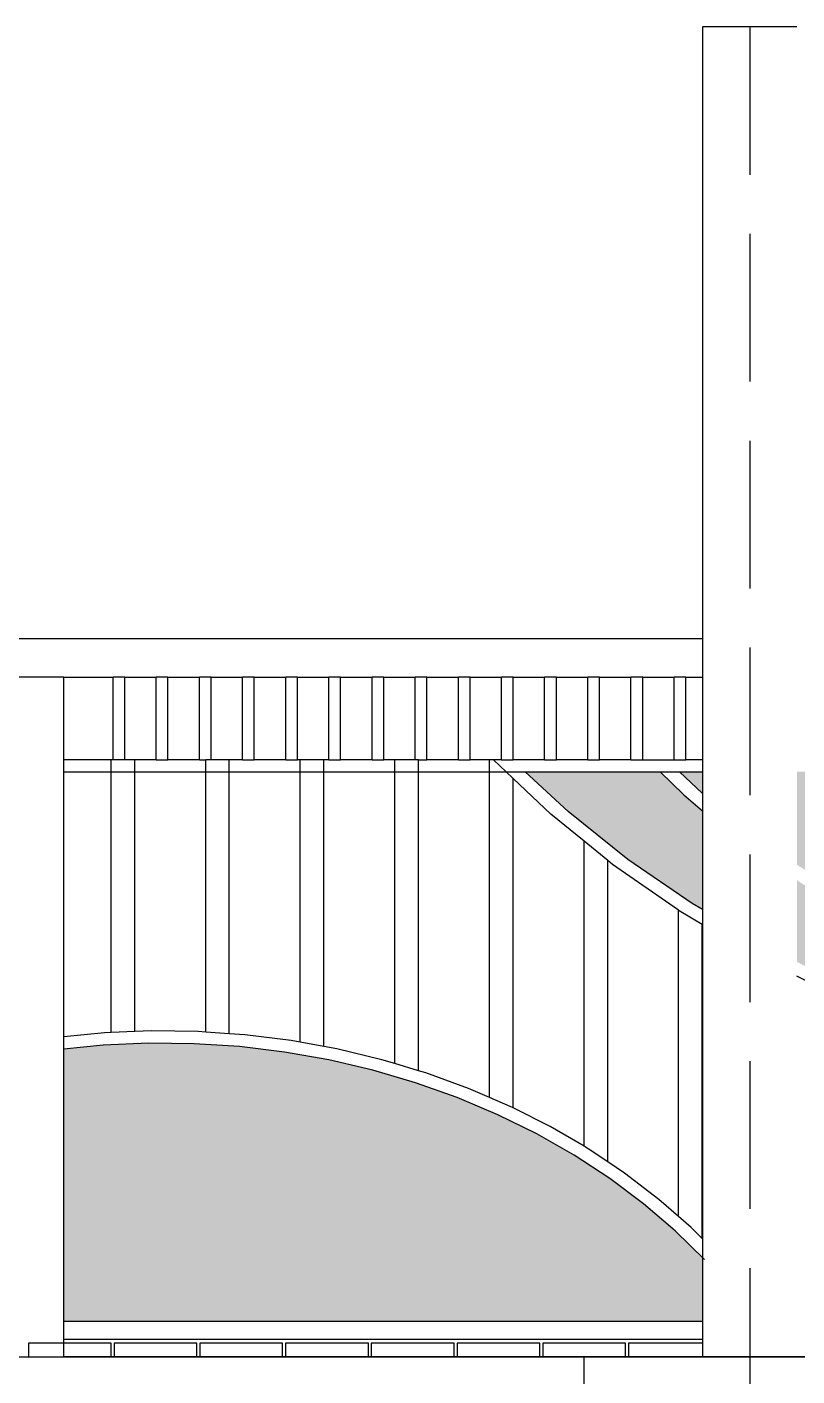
# Model space of a CAD drawing. Extents: x 396092 to 455492, y 17293 to 132793.
# Drawn here: x 437089 to 438392, y 59858 to 62141 of the extents above; entities that cross this region are included whole.
import ezdxf

# ---------------------------------------------------------------- set-up
doc = ezdxf.new("R2010")
doc.units = 0
doc.header["$LTSCALE"] = 1000
doc.header["$MEASUREMENT"] = 0
doc.linetypes.add('DASH', pattern=[0.35, 0.25, -0.1])
for name, color, linetype in [('MU', 34, 'Continuous'), ('W-FLOAT_BOWL浮筒', 253, 'Continuous'), ('W-STEEL_FRAME钢架', 3, 'Continuous'), ('W-WOOD_FLOOR木地板', 30, 'Continuous')]:
    doc.layers.add(name, color=color, linetype=linetype)

# ---------------------------------------------------------------- blocks, each defined once
blk = doc.blocks.new('*U4')
at = {"layer": 'W-WOOD_FLOOR木地板'}
blk.add_lwpolyline([(-70, -11.5), (70, -11.5), (70, 11.5), (-70, 11.5)], close=True, dxfattribs=at)

msp = doc.modelspace()

# ---------------------------------------------------------------- hatches: boundary and pattern name
h = msp.add_hatch()
h.set_pattern_fill('HEX', color=8, scale=20)
h.set_pattern_definition([(0, (119873.977, 11692.743), (0, 32.99556), [19.05, -38.1]), (120, (119873.977, 11692.743), (-28.5749932, -16.49778), [19.05, -38.1]), (60, (119893.027, 11692.743), (-28.5749932, 16.49778), [19.05, -38.1])])
h.paths.add_polyline_path([(432353.4, 60675.8), (432438.5, 60746.2), (432517.3, 60821.3), (432571.4, 60881), (432295.9, 60881), (432266.9, 60848.6), (432215.8, 60798.9), (432160.8, 60752.2), (432102.1, 60708.6), (432040, 60668.4), (431974.7, 60631.8), (431906.6, 60598.9), (431836, 60569.8), (431763.2, 60544.7), (431688.5, 60523.7), (431631.5, 60510.7), (431631.5, 60346.9), (431737.2, 60372.8), (431849.9, 60407.8), (431959.3, 60449.2), (432064.9, 60497), (432166.1, 60550.9), (432262.4, 60610.6)])
h.paths.add_polyline_path([(434231.5, 60207.3), (434131.2, 60260.5), (434036.6, 60302.8), (433938.6, 60339.4), (433837.6, 60369.9), (433734.3, 60394.4), (433653.9, 60408.4), (433572.6, 60417.8), (433490.6, 60422.5), (433408.5, 60422.6), (433326.6, 60418), (433245.2, 60408.8), (433164.8, 60395), (433085.7, 60376.6), (433004.2, 60352.3), (432925.2, 60323), (432849.1, 60288.7), (432776.4, 60249.8), (432587.2, 60130.7), (432460.4, 60062.6), (432327.7, 60002.6), (432190, 59951), (434221.7, 59951), (434231.5, 59951)])
h.paths.add_polyline_path([(434602.5, 60022.1), (434525, 60088.5), (434451.5, 60142.7), (434451.5, 59951), (434673.7, 59951)])
h.paths.add_polyline_path([(436299.4, 60747.5), (436367.4, 60795), (436431.4, 60846.2), (436469.3, 60881), (434498.4, 60881), (434534.8, 60847.5), (434597.1, 60797.4), (434663.3, 60750.8), (434733, 60707.9), (434806, 60668.9), (434882, 60634), (434960.6, 60603.2), (435041.5, 60576.9), (435124.3, 60555), (435208.7, 60537.7), (435294.3, 60525), (435382.9, 60516.8), (435471.9, 60513.7), (435561, 60515.5), (435649.8, 60522.3), (435737.8, 60534.1), (435824.6, 60550.7), (435909.8, 60572.1), (435993.2, 60598.3), (436074.1, 60629.1), (436152.4, 60664.3), (436227.6, 60703.8)], flags=17)
h.paths.add_polyline_path([(434943.7, 60586.8), (434862.1, 60619.2), (434783.4, 60656.1), (434707.9, 60697.3), (434635.8, 60742.5), (434567.7, 60791.7), (434503.7, 60844.6), (434465.3, 60881), (434451.5, 60881), (434451.5, 60750.6), (434580.1, 60659.2), (434669.1, 60607.3), (434762.5, 60560.8), (434859.6, 60519.9), (434960, 60485), (435063.2, 60456), (435168.6, 60433.3), (435275.8, 60416.8), (435384.1, 60406.8), (435492.9, 60403.2), (435601.9, 60406), (435727, 60416.8), (435850.8, 60434.8), (435972.8, 60460.2), (436092.3, 60492.6), (436208.7, 60532), (436321.4, 60578.2), (436429.8, 60630.8), (436533.4, 60689.8), (436631.7, 60754.7), (436724, 60825.2), (436787.4, 60881), (436502.4, 60881), (436462.9, 60843.6), (436397.6, 60789.8), (436327.9, 60739.9), (436254.3, 60694), (436177.1, 60652.4), (436096.5, 60615.3), (436013.1, 60582.9), (435927.2, 60555.2), (435839.1, 60532.6), (435749.4, 60514.9), (435658.5, 60502.4), (435566.7, 60495.1), (435474.5, 60493), (435382.3, 60496.2), (435290.7, 60504.5), (435201.6, 60517.8), (435113.8, 60536), (435027.7, 60559)])
h.paths.add_polyline_path([(437051.5, 60397.1), (436902.5, 60365.8), (436766.1, 60328.5), (436633.2, 60283.5), (436504.4, 60230.9), (436380.3, 60171.1), (436261.6, 60104.3), (436148.8, 60030.8), (436042.5, 59951), (437041.7, 59951), (437051.5, 59951)])
h.paths.add_polyline_path([(438074.9, 60192.4), (438014.6, 60231.9), (437951.4, 60268), (437885.4, 60300.6), (437816.9, 60329.6), (437746.3, 60354.8), (437673.8, 60376.1), (437599.8, 60393.4), (437524.6, 60406.7), (437448.5, 60415.8), (437371.8, 60420.8), (437294.9, 60421.6), (437218.1, 60418.3), (437151.5, 60411.7), (437151.5, 59951), (438231.5, 59951), (438231.5, 60058.9), (438185.3, 60104), (438131.8, 60149.7)])
h.paths.add_polyline_path([(438231.5, 60815), (438199.9, 60842.1), (438160, 60881), (437932, 60881), (438004.2, 60813.7), (438105.5, 60732.6), (438214, 60658), (438231.5, 60647.7)])
h.paths.add_polyline_path([(438231.5, 60881), (438192.7, 60881), (438231.5, 60844.3)], flags=16)
h.paths.add_polyline_path([(439088.1, 60881), (438391.5, 60881), (438391.5, 60723.4), (438455.1, 60684.1), (438536.5, 60640.7), (438621.4, 60602.1), (438709.4, 60568.5), (438799.9, 60540.1), (438892.7, 60516.9), (438987.2, 60499.1), (439082.9, 60486.8), (439150, 60482.1)])
h.paths.add_polyline_path([(439153.3, 60461.3), (439095.5, 60464.9), (439003, 60475.7), (438911.6, 60491.6), (438821.6, 60512.5), (438733.6, 60538.2), (438647.7, 60568.6), (438564.5, 60603.6), (438484.3, 60643.2), (438407.3, 60687), (438391.5, 60697.3), (438391.5, 60559.1), (438449.7, 60530.1), (438568.7, 60480.2), (438691.6, 60437.4), (438818, 60402), (438947.1, 60374), (439078.2, 60353.8), (439171.3, 60345)])

# ---------------------------------------------------------------- linework, layer by layer
for p, q in [((438231.5, 62141.1), (438231.5, 59891)), ((438391.5, 62141.1, 8280.1), (438231.5, 62141.1, 8280.1))]:
    msp.add_line(p, q)
at = {"color": 1, "linetype": 'DASH'}
msp.add_line((438311.5, 62141.1), (438311.5, 57115), dxfattribs=at)
msp.add_line((438311.5, 62141.1), (438311.5, 57115), dxfattribs=at)
msp.add_lwpolyline([(438031.5, 59891), (438591.5, 59891), (438591.5, 59826), (438031.5, 59826)], close=True)
at = {"layer": 'MU', "color": 37}
for p, q in [((434351.5, 61106.4), (438231.5, 61106.4)), ((437151.5, 61041), (437051.5, 61041)), ((437151.5, 60901), (437151.5, 61041)), ((437151.5, 61041), (437234.7, 61041)), ((437254.5, 61041), (437234.7, 61041)), ((437234.7, 60901), (437234.7, 61041)), ((437254.5, 60901), (437254.5, 61041)), ((437254.5, 61041), (437307.7, 61041)), ((437327.5, 61041), (437307.7, 61041)), ((437307.7, 60901), (437307.7, 61041)), ((437327.5, 60901), (437327.5, 61041)), ((437327.5, 61041), (437380.7, 61041)), ((437400.5, 61041), (437380.7, 61041)), ((437380.7, 60901), (437380.7, 61041)), ((437400.5, 60901), (437400.5, 61041)), ((437400.5, 61041), (437453.7, 61041)), ((437473.5, 61041), (437453.7, 61041)), ((437453.7, 60901), (437453.7, 61041)), ((437473.5, 60901), (437473.5, 61041)), ((437473.5, 61041), (437526.7, 61041)), ((437546.5, 61041), (437526.7, 61041)), ((437526.7, 60901), (437526.7, 61041)), ((437546.5, 60901), (437546.5, 61041)), ((437546.5, 61041), (437599.7, 61041)), ((437619.5, 61041), (437599.7, 61041)), ((437599.7, 60901), (437599.7, 61041)), ((437619.5, 60901), (437619.5, 61041)), ((437619.5, 61041), (437672.7, 61041)), ((437692.5, 61041), (437672.7, 61041)), ((437672.7, 60901), (437672.7, 61041)), ((437692.5, 60901), (437692.5, 61041)), ((437692.5, 61041), (437745.7, 61041)), ((437765.5, 61041), (437745.7, 61041)), ((437745.7, 60901), (437745.7, 61041)), ((437765.5, 60901), (437765.5, 61041)), ((437765.5, 61041), (437818.7, 61041)), ((437838.5, 61041), (437818.7, 61041)), ((437818.7, 60901), (437818.7, 61041)), ((437838.5, 60901), (437838.5, 61041)), ((437838.5, 61041), (437891.7, 61041)), ((437911.5, 61041), (437891.7, 61041)), ((437891.7, 60901), (437891.7, 61041)), ((437911.5, 60901), (437911.5, 61041)), ((437911.5, 61041), (437964.7, 61041)), ((437984.5, 61041), (437964.7, 61041)), ((437964.7, 60901), (437964.7, 61041)), ((437984.5, 60901), (437984.5, 61041)), ((437984.5, 61041), (438037.7, 61041)), ((438057.5, 61041), (438037.7, 61041)), ((438037.7, 60901), (438037.7, 61041)), ((438057.5, 60901), (438057.5, 61041)), ((438057.5, 61041), (438110.7, 61041)), ((438130.5, 61041), (438110.7, 61041)), ((438110.7, 60901), (438110.7, 61041)), ((438130.5, 60901), (438130.5, 61041)), ((438130.5, 61041), (438183.7, 61041)), ((438203.5, 61041), (438183.7, 61041)), ((438183.7, 60901), (438183.7, 61041)), ((438203.5, 60901), (438203.5, 61041)), ((438203.5, 61041), (438231.5, 61041)), ((437151.5, 60881), (437151.5, 60901)), ((437231.3, 60901), (437151.5, 60901)), ((437234.7, 60901), (437231.3, 60901)), ((437231.3, 60881), (437231.3, 60901)), ((437254.5, 60901), (437234.7, 60901)), ((437271.3, 60901), (437254.5, 60901)), ((437307.7, 60901), (437271.3, 60901)), ((437271.3, 60881), (437271.3, 60901)), ((437307.7, 60901), (437327.5, 60901)), ((437380.7, 60901), (437327.5, 60901)), ((437380.7, 60901), (437391.3, 60901)), ((437400.5, 60901), (437391.3, 60901)), ((437391.3, 60881), (437391.3, 60901)), ((437431.3, 60901), (437400.5, 60901)), ((437453.7, 60901), (437431.3, 60901)), ((437431.3, 60881), (437431.3, 60901)), ((437453.7, 60901), (437473.5, 60901)), ((437526.7, 60901), (437473.5, 60901)), ((437526.7, 60901), (437546.5, 60901)), ((437551.3, 60901), (437546.5, 60901)), ((437591.3, 60901), (437551.3, 60901)), ((437551.3, 60881), (437551.3, 60901)), ((437599.7, 60901), (437591.3, 60901)), ((437591.3, 60881), (437591.3, 60901)), ((437599.7, 60901), (437619.5, 60901)), ((437672.7, 60901), (437619.5, 60901)), ((437672.7, 60901), (437692.5, 60901)), ((437711.3, 60901), (437692.5, 60901)), ((437745.7, 60901), (437711.3, 60901)), ((437711.3, 60881), (437711.3, 60901)), ((437751.3, 60901), (437745.7, 60901)), ((437751.3, 60881), (437751.3, 60901)), ((437751.3, 60901), (437765.5, 60901)), ((437818.7, 60901), (437765.5, 60901)), ((437818.7, 60901), (437838.5, 60901)), ((437871.3, 60901), (437838.5, 60901)), ((437878.3, 60901), (437871.3, 60901)), ((437871.3, 60881), (437871.3, 60901)), ((437891.7, 60901), (437878.3, 60901)), ((437899.4, 60881), (437878.3, 60901)), ((437891.7, 60901), (437911.5, 60901)), ((437964.7, 60901), (437911.5, 60901)), ((437964.7, 60901), (437984.5, 60901)), ((438037.7, 60901), (437984.5, 60901)), ((438037.7, 60901), (438057.5, 60901)), ((438110.7, 60901), (438057.5, 60901)), ((438110.7, 60901), (438130.5, 60901)), ((438130.5, 60901), (438183.7, 60901)), ((438183.7, 60901), (438203.5, 60901)), ((438231.5, 60901), (438203.5, 60901)), ((437151.5, 60432.6), (437151.5, 60881)), ((437151.5, 60881), (437231.3, 60881)), ((437231.3, 60439.6), (437231.3, 60881)), ((437231.3, 60881), (437271.3, 60881)), ((437271.3, 60441.2), (437271.3, 60881)), ((437271.3, 60881), (437391.3, 60881)), ((437391.3, 60440.3), (437391.3, 60881)), ((437391.3, 60881), (437431.3, 60881)), ((437431.3, 60437.6), (437431.3, 60881)), ((437431.3, 60881), (437551.3, 60881)), ((437551.3, 60423.2), (437551.3, 60881)), ((437551.3, 60881), (437591.3, 60881)), ((437591.3, 60415.9), (437591.3, 60881)), ((437591.3, 60881), (437711.3, 60881)), ((437711.3, 60387), (437711.3, 60881)), ((437711.3, 60881), (437751.3, 60881)), ((437751.3, 60375), (437751.3, 60881)), ((437751.3, 60881), (437871.3, 60881)), ((437871.3, 60329.7), (437871.3, 60881)), ((437871.3, 60881), (437899.4, 60881)), ((437911.3, 60869.7), (437899.4, 60881)), ((437899.4, 60881), (437932, 60881)), ((438004.2, 60813.7), (437932, 60881)), ((437932, 60881), (438160, 60881)), ((438160, 60881), (438199.9, 60842.1)), ((438160, 60881), (438192.7, 60881)), ((438192.7, 60881), (438231.5, 60844.3)), ((438192.7, 60881), (438231.5, 60881)), ((437911.3, 60312.1), (437911.3, 60869.7)), ((437974.9, 60809.3), (437911.3, 60869.7)), ((438199.9, 60842.1), (438231.5, 60815)), ((438105.5, 60732.6), (438004.2, 60813.7)), ((438031.3, 60763.4), (437974.9, 60809.3)), ((438071.3, 60730.9), (438031.3, 60763.4)), ((438031.3, 60247.1), (438031.3, 60763.4)), ((438071.3, 60221), (438071.3, 60730.9)), ((438079.7, 60724.1), (438071.3, 60730.9)), ((438191.3, 60646.5), (438079.7, 60724.1)), ((438214, 60658), (438105.5, 60732.6)), ((438231.5, 60647.7), (438214, 60658)), ((438192.2, 60645.8), (438191.3, 60646.5)), ((438191.3, 60128.4), (438191.3, 60646.5)), ((438231.3, 60622.7), (438192.2, 60645.8)), ((438231.3, 60091.1), (438231.3, 60622.7)), ((438231.5, 60622.5), (438231.3, 60622.7)), ((438437.6, 60512.1), (438391.3, 60535.2)), ((437220.4, 60439.2), (437151.5, 60432.6)), ((437151.5, 60411.7), (437151.5, 60432.6)), ((437294.9, 60421.6), (437218.1, 60418.3)), ((437231.3, 60439.6), (437220.4, 60439.2)), ((437271.3, 60441.2), (437231.3, 60439.6)), ((437299.4, 60442.4), (437271.3, 60441.2)), ((437371.8, 60420.8), (437294.9, 60421.6)), ((437378.6, 60441.2), (437299.4, 60442.4)), ((437391.3, 60440.3), (437378.6, 60441.2)), ((437431.3, 60437.6), (437391.3, 60440.3)), ((437457.5, 60435.8), (437431.3, 60437.6)), ((437535.8, 60426), (437457.5, 60435.8)), ((437551.3, 60423.2), (437535.8, 60426)), ((437591.3, 60415.9), (437551.3, 60423.2)), ((437218.1, 60418.3), (437151.5, 60411.7)), ((437151.5, 59951), (437151.5, 60411.7)), ((437448.5, 60415.8), (437371.8, 60420.8)), ((437524.6, 60406.7), (437448.5, 60415.8)), ((437599.8, 60393.4), (437524.6, 60406.7)), ((437613.1, 60411.9), (437591.3, 60415.9)), ((437689.1, 60393.7), (437613.1, 60411.9)), ((437673.8, 60376.1), (437599.8, 60393.4)), ((437746.3, 60354.8), (437673.8, 60376.1)), ((437711.3, 60387), (437689.1, 60393.7)), ((437751.3, 60375), (437711.3, 60387)), ((437816.9, 60329.6), (437746.3, 60354.8)), ((437763.5, 60371.3), (437751.3, 60375)), ((437836, 60345), (437763.5, 60371.3)), ((437871.3, 60329.7), (437836, 60345)), ((437885.4, 60300.6), (437816.9, 60329.6)), ((437906.2, 60314.7), (437871.3, 60329.7)), ((437911.3, 60312.1), (437906.2, 60314.7)), ((437973.8, 60280.6), (437911.3, 60312.1)), ((437951.4, 60268), (437885.4, 60300.6)), ((438014.6, 60231.9), (437951.4, 60268)), ((438031.3, 60247.1), (437973.8, 60280.6)), ((438038.5, 60242.9), (438031.3, 60247.1)), ((438071.3, 60221), (438038.5, 60242.9)), ((438074.9, 60192.4), (438014.6, 60231.9)), ((438100, 60201.8), (438071.3, 60221)), ((438158.1, 60157.3), (438100, 60201.8)), ((438131.8, 60149.7), (438074.9, 60192.4)), ((438185.3, 60104), (438131.8, 60149.7)), ((438191.3, 60128.4), (438158.1, 60157.3)), ((438212.5, 60109.8), (438191.3, 60128.4)), ((438235, 60055.5), (438185.3, 60104)), ((438231.3, 60091.1), (438212.5, 60109.8)), ((437151.5, 59921), (437151.5, 59951)), ((437151.5, 59951), (438231.5, 59951)), ((437151.5, 59891), (437151.5, 59921)), ((437151.5, 59921), (438231.5, 59921)), ((437051.5, 59891), (437151.5, 59891)), ((439751.5, 59891), (437151.5, 59891))]:
    msp.add_line(p, q, dxfattribs=at)
at = {"layer": 'W-STEEL_FRAME钢架', "elevation": 3000}
msp.add_lwpolyline([(415731.5, 59791), (406061.5, 59791), (406061.5, 59891), (440561.5, 59891), (440561.5, 59791), (438391.5, 59791)], dxfattribs=at)
at = {"layer": 'W-WOOD_FLOOR木地板', "elevation": 3000}
msp.add_lwpolyline([(438231.5, 59914), (438106.5, 59914), (438106.5, 59891), (438246.5, 59891)], dxfattribs=at)

# ---------------------------------------------------------------- block references
at = {"layer": 'W-FLOAT_BOWL浮筒', "color": 0, "linetype": 'ByBlock', "lineweight": -2, "transparency": 16777216}
for p in [(437161.5, 59902.5, 3000), (437306.5, 59902.5, 3000), (437451.5, 59902.5, 3000), (437596.5, 59902.5, 3000), (437741.5, 59902.5, 3000), (437886.5, 59902.5, 3000), (438031.5, 59902.5, 3000)]:
    msp.add_blockref('*U4', p, dxfattribs=at)

doc.saveas('drawing.dxf')
